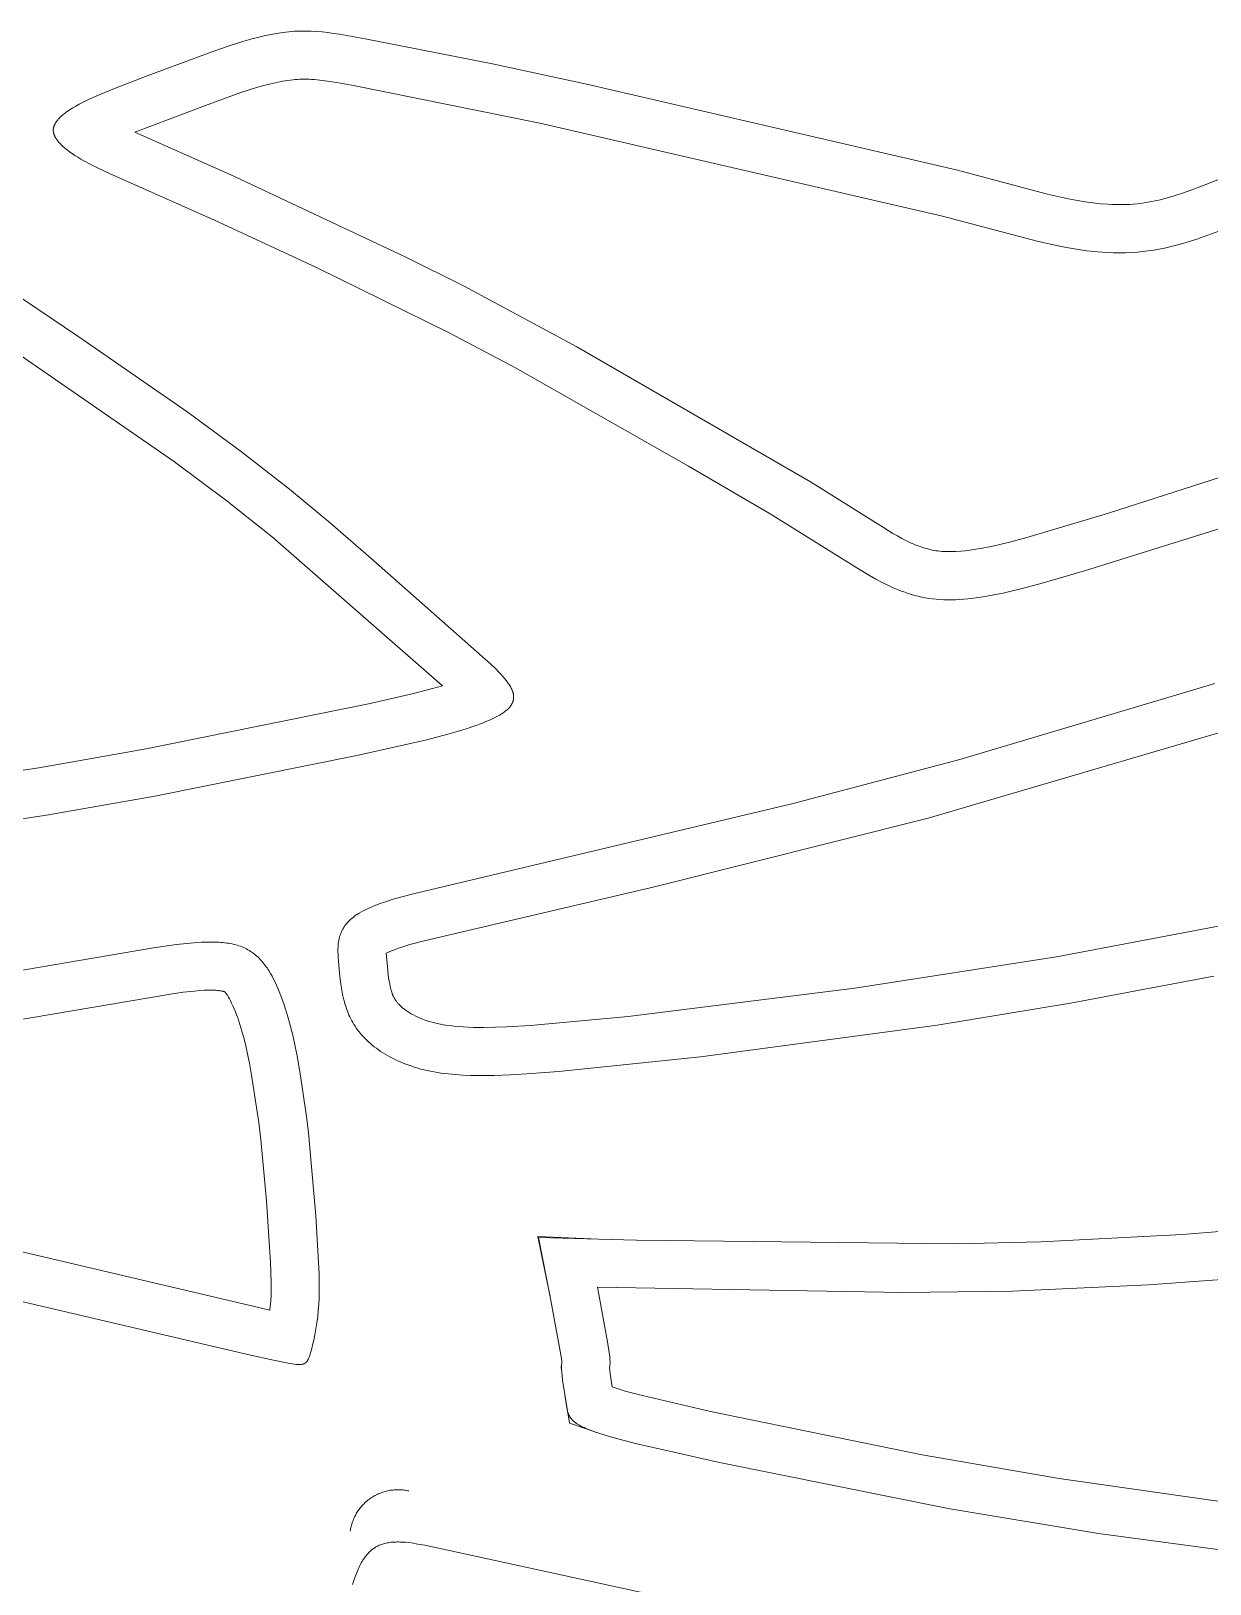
# Model space of a CAD drawing. Header units: metres. Extents: x 591 to 2060, y 452 to 927.
# Drawn here: x 741.5 to 863.9, y 746.4 to 907.6 of the extents above; entities that cross this region are included whole.
import ezdxf

# ---------------------------------------------------------------- set-up
doc = ezdxf.new("R2010")
doc.units = ezdxf.units.M
doc.layers.add('jianzhu', color=18, linetype='Continuous', true_color=0x000000)

msp = doc.modelspace()

# ---------------------------------------------------------------- linework, layer by layer
at = {"layer": 'jianzhu', "color": 1, "lineweight": 20, "true_color": 0xff0000}
for points in [[(864.93, 892.26), (862.88, 891.46), (861.94, 891.12), (861.06, 890.81), (860.21, 890.54), (859.39, 890.3), (859, 890.2), (858.61, 890.1), (858.23, 890.01), (857.85, 889.94), (857.47, 889.87), (857.1, 889.81), (856.72, 889.75), (856.35, 889.71), (855.98, 889.68), (855.61, 889.65), (855.24, 889.63), (854.86, 889.62), (854.48, 889.62), (854.1, 889.62), (853.72, 889.64), (853.33, 889.66), (852.55, 889.72), (851.76, 889.81), (850.97, 889.92), (850.18, 890.05), (849.39, 890.19), (848.6, 890.35), (847.04, 890.71), (837.56, 893.24), (799.35, 902.09), (789.42, 904.25), (776.17, 906.85), (773.5, 907.32), (772.89, 907.41), (772.29, 907.49), (771.71, 907.55), (771.13, 907.6), (770.56, 907.63), (769.99, 907.65), (769.41, 907.64), (768.83, 907.62), (768.54, 907.6), (768.24, 907.57), (767.63, 907.5), (767.01, 907.41), (766.37, 907.29), (765.7, 907.15), (765.01, 906.98), (764.3, 906.8), (763.57, 906.59), (762.04, 906.11), (760.45, 905.57), (753.54, 902.99), (749.96, 901.62), (748.3, 900.92), (747.53, 900.57), (746.81, 900.22), (746.47, 900.04), (746.14, 899.86), (745.83, 899.68), (745.54, 899.5), (745.27, 899.32), (745.14, 899.22), (745.02, 899.13), (744.9, 899.04), (744.79, 898.95), (744.68, 898.86), (744.58, 898.77), (744.48, 898.67), (744.39, 898.58), (744.35, 898.54), (744.3, 898.49), (744.26, 898.44), (744.22, 898.4), (744.19, 898.35), (744.15, 898.3), (744.12, 898.26), (744.08, 898.21), (744.05, 898.16), (744.02, 898.12), (744, 898.07), (743.97, 898.02), (743.95, 897.97), (743.92, 897.93), (743.9, 897.88), (743.88, 897.83), (743.87, 897.78), (743.85, 897.74), (743.84, 897.69), (743.83, 897.67), (743.82, 897.64), (743.82, 897.62), (743.81, 897.59), (743.81, 897.57), (743.8, 897.55), (743.8, 897.52), (743.8, 897.5), (743.79, 897.47), (743.79, 897.45), (743.79, 897.43), (743.79, 897.4), (743.79, 897.38), (743.79, 897.35), (743.79, 897.33), (743.79, 897.31), (743.79, 897.28), (743.79, 897.26), (743.79, 897.23), (743.8, 897.21), (743.8, 897.19), (743.8, 897.16), (743.81, 897.14), (743.81, 897.11), (743.81, 897.09), (743.82, 897.07), (743.83, 897.04), (743.83, 897.02), (743.84, 896.97), (743.86, 896.92), (743.88, 896.87), (743.9, 896.82), (743.92, 896.77), (743.94, 896.72), (743.96, 896.68), (743.99, 896.63), (744.02, 896.58), (744.04, 896.53), (744.08, 896.48), (744.11, 896.43), (744.14, 896.38), (744.18, 896.33), (744.21, 896.28), (744.25, 896.24), (744.29, 896.19), (744.37, 896.09), (744.46, 895.99), (744.56, 895.89), (744.65, 895.79), (744.76, 895.7), (744.87, 895.6), (744.98, 895.5), (745.1, 895.41), (745.22, 895.31), (745.48, 895.12), (745.75, 894.92), (746.04, 894.73), (746.34, 894.55), (746.64, 894.36), (746.96, 894.18), (747.62, 893.82), (748.3, 893.47), (749.68, 892.82), (760.53, 888.01), (771.13, 883.1), (784.91, 876.32), (791.81, 872.66), (809.75, 862.48), (818.23, 857.51), (827.26, 851.91), (828.57, 851.11), (829.23, 850.74), (829.88, 850.39), (830.54, 850.07), (830.87, 849.91), (831.21, 849.77), (831.55, 849.63), (831.88, 849.49), (832.23, 849.37), (832.57, 849.25), (832.92, 849.14), (833.27, 849.05), (833.63, 848.96), (833.99, 848.87), (834.36, 848.8), (834.73, 848.74), (835.11, 848.69), (835.49, 848.65), (835.88, 848.62), (836.28, 848.6), (836.68, 848.59), (837.08, 848.59), (837.5, 848.6), (837.92, 848.62), (838.34, 848.65), (838.77, 848.69), (839.65, 848.79), (840.56, 848.93), (841.49, 849.09), (842.44, 849.29), (843.42, 849.51), (844.42, 849.75), (846.49, 850.3), (850.91, 851.6), (869.96, 857.55)], [(864.93, 892.26), (862.88, 891.46), (861.94, 891.12), (861.06, 890.81), (860.21, 890.54), (859.39, 890.3), (859, 890.2), (858.61, 890.1), (858.23, 890.01), (857.85, 889.94), (857.47, 889.87), (857.1, 889.81), (856.72, 889.75), (856.35, 889.71), (855.98, 889.68), (855.61, 889.65), (855.24, 889.63), (854.86, 889.62), (854.48, 889.62), (854.1, 889.62), (853.72, 889.64), (853.33, 889.66), (852.55, 889.72), (851.76, 889.81), (850.97, 889.92), (850.18, 890.05), (849.39, 890.19), (848.6, 890.35), (847.04, 890.71), (837.56, 893.24), (799.35, 902.09), (789.42, 904.25), (776.17, 906.85), (773.5, 907.32), (772.89, 907.41), (772.29, 907.49), (771.71, 907.55), (771.13, 907.6), (770.56, 907.63), (769.99, 907.65), (769.41, 907.64), (768.83, 907.62), (768.54, 907.6), (768.24, 907.57), (767.63, 907.5), (767.01, 907.41), (766.37, 907.29), (765.7, 907.15), (765.01, 906.98), (764.3, 906.8), (763.57, 906.59), (762.04, 906.11), (760.45, 905.57), (753.54, 902.99), (749.96, 901.62), (748.3, 900.92), (747.53, 900.57), (746.81, 900.22), (746.47, 900.04), (746.14, 899.86), (745.83, 899.68), (745.54, 899.5), (745.27, 899.32), (745.14, 899.22), (745.02, 899.13), (744.9, 899.04), (744.79, 898.95), (744.68, 898.86), (744.58, 898.77), (744.48, 898.67), (744.39, 898.58), (744.35, 898.54), (744.3, 898.49), (744.26, 898.44), (744.22, 898.4), (744.19, 898.35), (744.15, 898.3), (744.12, 898.26), (744.08, 898.21), (744.05, 898.16), (744.02, 898.12), (744, 898.07), (743.97, 898.02), (743.95, 897.97), (743.92, 897.93), (743.9, 897.88), (743.88, 897.83), (743.87, 897.78), (743.85, 897.74), (743.84, 897.69), (743.83, 897.67), (743.82, 897.64), (743.82, 897.62), (743.81, 897.59), (743.81, 897.57), (743.8, 897.55), (743.8, 897.52), (743.8, 897.5), (743.79, 897.47), (743.79, 897.45), (743.79, 897.43), (743.79, 897.4), (743.79, 897.38), (743.79, 897.35), (743.79, 897.33), (743.79, 897.31), (743.79, 897.28), (743.79, 897.26), (743.79, 897.23), (743.8, 897.21), (743.8, 897.19), (743.8, 897.16), (743.81, 897.14), (743.81, 897.11), (743.81, 897.09), (743.82, 897.07), (743.83, 897.04), (743.83, 897.02), (743.84, 896.97), (743.86, 896.92), (743.88, 896.87), (743.9, 896.82), (743.92, 896.77), (743.94, 896.72), (743.96, 896.68), (743.99, 896.63), (744.02, 896.58), (744.04, 896.53), (744.08, 896.48), (744.11, 896.43), (744.14, 896.38), (744.18, 896.33), (744.21, 896.28), (744.25, 896.24), (744.29, 896.19), (744.37, 896.09), (744.46, 895.99), (744.56, 895.89), (744.65, 895.79), (744.76, 895.7), (744.87, 895.6), (744.98, 895.5), (745.1, 895.41), (745.22, 895.31), (745.48, 895.12), (745.75, 894.92), (746.04, 894.73), (746.34, 894.55), (746.64, 894.36), (746.96, 894.18), (747.62, 893.82), (748.3, 893.47), (749.68, 892.82), (760.53, 888.01), (771.13, 883.1), (784.91, 876.32), (791.81, 872.66), (809.75, 862.48), (818.23, 857.51), (827.26, 851.91), (828.57, 851.11), (829.23, 850.74), (829.88, 850.39), (830.54, 850.07), (830.87, 849.91), (831.21, 849.77), (831.55, 849.63), (831.88, 849.49), (832.23, 849.37), (832.57, 849.25), (832.92, 849.14), (833.27, 849.05), (833.63, 848.96), (833.99, 848.87), (834.36, 848.8), (834.73, 848.74), (835.11, 848.69), (835.49, 848.65), (835.88, 848.62), (836.28, 848.6), (836.68, 848.59), (837.08, 848.59), (837.5, 848.6), (837.92, 848.62), (838.34, 848.65), (838.77, 848.69), (839.65, 848.79), (840.56, 848.93), (841.49, 849.09), (842.44, 849.29), (843.42, 849.51), (844.42, 849.75), (846.49, 850.3), (850.91, 851.6), (869.96, 857.55)], [(864.84, 886.86), (863.71, 886.44), (862.57, 886.04), (861.44, 885.68), (860.88, 885.52), (860.32, 885.37), (859.76, 885.24), (859.2, 885.11), (858.64, 885), (858.08, 884.9), (857.52, 884.82), (856.96, 884.75), (856.4, 884.69), (855.83, 884.65), (855.14, 884.63), (854.46, 884.62), (853.9, 884.63), (853.34, 884.65), (852.78, 884.68), (852.23, 884.73), (851.15, 884.84), (850.07, 885), (849.02, 885.17), (847.98, 885.37), (845.98, 885.82), (836.01, 888.47), (794.33, 898.09), (775.13, 901.96), (773.24, 902.3), (772.5, 902.42), (771.76, 902.52), (771.21, 902.58), (770.9, 902.61), (770.6, 902.63), (770.36, 902.64), (770.12, 902.64), (769.87, 902.65), (769.63, 902.65), (769.39, 902.64), (769.15, 902.63), (768.91, 902.61), (768.67, 902.59), (768.41, 902.56), (768.14, 902.52), (767.88, 902.48), (767.61, 902.44), (767.32, 902.38), (767.02, 902.32), (766.37, 902.17), (765.67, 901.99), (764.91, 901.77), (763.27, 901.25), (759.58, 899.93), (752.24, 897.14)], [(752.24, 897.14), (762.61, 892.56)], [(762.61, 892.56), (780.4, 884.18), (786.45, 881.15), (798.15, 874.87), (822.44, 860.83), (830, 856.09), (831, 855.49), (831.46, 855.22), (831.93, 854.97), (832.49, 854.68), (832.9, 854.48), (833.11, 854.39), (833.32, 854.3), (833.52, 854.22), (833.71, 854.15), (833.91, 854.08), (834.11, 854.01), (834.3, 853.95), (834.49, 853.9), (834.69, 853.84), (834.88, 853.8), (835.07, 853.76), (835.27, 853.72), (835.46, 853.69), (835.66, 853.66), (835.86, 853.64), (836.07, 853.62), (836.28, 853.61), (836.5, 853.6), (836.75, 853.59), (837, 853.59), (837.24, 853.6), (837.49, 853.61), (838.04, 853.64), (838.5, 853.69), (838.97, 853.75), (839.62, 853.84), (840.27, 853.95), (840.98, 854.09), (841.7, 854.24), (843.24, 854.61), (844.89, 855.05), (853.37, 857.57), (878.6, 865.69)], [(730.63, 824.34), (743.08, 826.21), (754.35, 828.19), (775.33, 832.41), (782.6, 834.06), (784.75, 834.62), (785.75, 834.91), (786.68, 835.2), (787.56, 835.49), (788.36, 835.79), (788.73, 835.94), (789.08, 836.09), (789.41, 836.24), (789.72, 836.39), (789.87, 836.47), (790.01, 836.54), (790.15, 836.62), (790.27, 836.7), (790.4, 836.78), (790.51, 836.86), (790.62, 836.93), (790.73, 837.01), (790.83, 837.09), (790.87, 837.13), (790.92, 837.17), (790.96, 837.21), (791.01, 837.25), (791.05, 837.29), (791.08, 837.33), (791.12, 837.37), (791.16, 837.41), (791.19, 837.45), (791.23, 837.49), (791.26, 837.53), (791.29, 837.58), (791.32, 837.62), (791.34, 837.66), (791.37, 837.7), (791.39, 837.74), (791.42, 837.78), (791.44, 837.82), (791.46, 837.86), (791.48, 837.91), (791.49, 837.95), (791.51, 837.99), (791.53, 838.03), (791.54, 838.07), (791.55, 838.12), (791.56, 838.16), (791.57, 838.2), (791.58, 838.24), (791.59, 838.29), (791.59, 838.33), (791.6, 838.37), (791.6, 838.42), (791.6, 838.46), (791.6, 838.5), (791.6, 838.55), (791.6, 838.59), (791.59, 838.63), (791.59, 838.68), (791.58, 838.72), (791.58, 838.77), (791.57, 838.81), (791.56, 838.86), (791.55, 838.9), (791.54, 838.95), (791.52, 838.99), (791.51, 839.04), (791.5, 839.08), (791.48, 839.13), (791.46, 839.17), (791.44, 839.22), (791.42, 839.27), (791.4, 839.31), (791.36, 839.4), (791.31, 839.5), (791.26, 839.59), (791.2, 839.69), (791.14, 839.79), (791.08, 839.88), (791.01, 839.98), (790.94, 840.08), (790.86, 840.18), (790.7, 840.38), (790.52, 840.59), (790.34, 840.8), (790.13, 841.01), (789.7, 841.45), (789.22, 841.9), (777.03, 852.66), (772.59, 856.54), (768.32, 860.09), (763.35, 863.96), (757.79, 868.04), (746.32, 875.98), (735.12, 883.51)], [(730.63, 824.34), (743.08, 826.21), (754.35, 828.19), (775.33, 832.41), (782.6, 834.06), (784.75, 834.62), (785.75, 834.91), (786.68, 835.2), (787.56, 835.49), (788.36, 835.79), (788.73, 835.94), (789.08, 836.09), (789.41, 836.24), (789.72, 836.39), (789.87, 836.47), (790.01, 836.54), (790.15, 836.62), (790.27, 836.7), (790.4, 836.78), (790.51, 836.86), (790.62, 836.93), (790.73, 837.01), (790.83, 837.09), (790.87, 837.13), (790.92, 837.17), (790.96, 837.21), (791.01, 837.25), (791.05, 837.29), (791.08, 837.33), (791.12, 837.37), (791.16, 837.41), (791.19, 837.45), (791.23, 837.49), (791.26, 837.53), (791.29, 837.58), (791.32, 837.62), (791.34, 837.66), (791.37, 837.7), (791.39, 837.74), (791.42, 837.78), (791.44, 837.82), (791.46, 837.86), (791.48, 837.91), (791.49, 837.95), (791.51, 837.99), (791.53, 838.03), (791.54, 838.07), (791.55, 838.12), (791.56, 838.16), (791.57, 838.2), (791.58, 838.24), (791.59, 838.29), (791.59, 838.33), (791.6, 838.37), (791.6, 838.42), (791.6, 838.46), (791.6, 838.5), (791.6, 838.55), (791.6, 838.59), (791.59, 838.63), (791.59, 838.68), (791.58, 838.72), (791.58, 838.77), (791.57, 838.81), (791.56, 838.86), (791.55, 838.9), (791.54, 838.95), (791.52, 838.99), (791.51, 839.04), (791.5, 839.08), (791.48, 839.13), (791.46, 839.17), (791.44, 839.22), (791.42, 839.27), (791.4, 839.31), (791.36, 839.4), (791.31, 839.5), (791.26, 839.59), (791.2, 839.69), (791.14, 839.79), (791.08, 839.88), (791.01, 839.98), (790.94, 840.08), (790.86, 840.18), (790.7, 840.38), (790.52, 840.59), (790.34, 840.8), (790.13, 841.01), (789.7, 841.45), (789.22, 841.9), (777.03, 852.66), (772.59, 856.54), (768.32, 860.09), (763.35, 863.96), (757.79, 868.04), (746.32, 875.98), (735.12, 883.51)], [(784.21, 839.67), (766.56, 855.08), (761.84, 858.82), (756.37, 862.9), (739.35, 874.68)], [(939.95, 862.08), (934.26, 859.5), (933.4, 859.14), (931.07, 858.25), (882.96, 840.64), (865.18, 834.89), (834.64, 825.91), (806.38, 818.81), (782.31, 813.19), (780.81, 812.78), (779.99, 812.52), (779.63, 812.4), (779.28, 812.28), (779.01, 812.17), (778.74, 812.06), (778.55, 811.98), (778.36, 811.89)], [(622.5, 831.41), (622.67, 831.36), (623.16, 831.22), (623.66, 831.1), (624.87, 830.83), (626.29, 830.54), (629.74, 829.95), (638.79, 828.65), (644.63, 827.96), (653.8, 827.09), (664.35, 826.35), (678.27, 825.76), (684.55, 825.67), (690.49, 825.74), (696.39, 825.96), (705.84, 826.61), (716.18, 827.61), (729.95, 829.29), (742.27, 831.14), (753.43, 833.1), (776.69, 837.82), (781.19, 838.86), (783.18, 839.37), (784.21, 839.67)], [(864.44, 839.89), (837.94, 832.02), (820.65, 827.45), (781.47, 818.14), (779.85, 817.71), (779.1, 817.49), (778.4, 817.26), (777.74, 817.04), (777.12, 816.8), (776.83, 816.68), (776.55, 816.56), (776.28, 816.44), (776.03, 816.31), (775.79, 816.19), (775.56, 816.06), (775.45, 815.99), (775.35, 815.92), (775.24, 815.86), (775.14, 815.79), (775.05, 815.72), (774.96, 815.65), (774.87, 815.58), (774.78, 815.51), (774.7, 815.44), (774.62, 815.36), (774.54, 815.29), (774.47, 815.22), (774.4, 815.14), (774.33, 815.07), (774.26, 814.99), (774.2, 814.92), (774.14, 814.84), (774.08, 814.76), (774.03, 814.68), (773.98, 814.6), (773.93, 814.52), (773.88, 814.44), (773.83, 814.36), (773.79, 814.28), (773.75, 814.2), (773.71, 814.12), (773.68, 814.03), (773.65, 813.95), (773.61, 813.87), (773.59, 813.78), (773.56, 813.7), (773.53, 813.61), (773.51, 813.53), (773.49, 813.44), (773.47, 813.35), (773.45, 813.26), (773.43, 813.18), (773.42, 813.09), (773.41, 813), (773.39, 812.91), (773.38, 812.73), (773.36, 812.55), (773.35, 812.36), (773.35, 812.18), (773.35, 811.99), (773.36, 811.81), (773.37, 811.43), (773.4, 811.04), (773.56, 809.47), (773.66, 808.66), (773.72, 808.26), (773.79, 807.86), (773.87, 807.45), (773.97, 807.05), (774.02, 806.85), (774.07, 806.65), (774.13, 806.45), (774.2, 806.25), (774.27, 806.05), (774.34, 805.86), (774.42, 805.66), (774.5, 805.46), (774.59, 805.27), (774.69, 805.07), (774.79, 804.88), (774.9, 804.69), (775.01, 804.5), (775.13, 804.31), (775.26, 804.12), (775.39, 803.93), (775.53, 803.75), (775.68, 803.57), (775.84, 803.39), (776, 803.21), (776.17, 803.03), (776.35, 802.85), (776.53, 802.68), (776.72, 802.51), (776.92, 802.34), (777.12, 802.18), (777.34, 802.02), (777.55, 801.86), (777.78, 801.7), (778.01, 801.55), (778.25, 801.4), (778.5, 801.26), (778.75, 801.12), (779.01, 800.98), (779.28, 800.85), (779.55, 800.72), (779.83, 800.6), (780.11, 800.48), (780.41, 800.36), (780.71, 800.25), (781.01, 800.15), (781.32, 800.05), (781.64, 799.95), (781.97, 799.86), (782.3, 799.78), (782.63, 799.7), (782.98, 799.63), (783.33, 799.56), (783.68, 799.5), (784.05, 799.45), (784.79, 799.35), (785.55, 799.28), (786.33, 799.23), (787.12, 799.2), (787.93, 799.18), (789.58, 799.2), (791.26, 799.26), (792.95, 799.36), (796.29, 799.62), (811.02, 801.14), (835.58, 804.43), (849.44, 806.69), (864.32, 809.5)], [(864.44, 839.89), (837.94, 832.02), (820.65, 827.45), (781.47, 818.14), (779.85, 817.71), (779.1, 817.49), (778.4, 817.26), (777.74, 817.04), (777.12, 816.8), (776.83, 816.68), (776.55, 816.56), (776.28, 816.44), (776.03, 816.31), (775.79, 816.19), (775.56, 816.06), (775.45, 815.99), (775.35, 815.92), (775.24, 815.86), (775.14, 815.79), (775.05, 815.72), (774.96, 815.65), (774.87, 815.58), (774.78, 815.51), (774.7, 815.44), (774.62, 815.36), (774.54, 815.29), (774.47, 815.22), (774.4, 815.14), (774.33, 815.07), (774.26, 814.99), (774.2, 814.92), (774.14, 814.84), (774.08, 814.76), (774.03, 814.68), (773.98, 814.6), (773.93, 814.52), (773.88, 814.44), (773.83, 814.36), (773.79, 814.28), (773.75, 814.2), (773.71, 814.12), (773.68, 814.03), (773.65, 813.95), (773.61, 813.87), (773.59, 813.78), (773.56, 813.7), (773.53, 813.61), (773.51, 813.53), (773.49, 813.44), (773.47, 813.35), (773.45, 813.26), (773.43, 813.18), (773.42, 813.09), (773.41, 813), (773.39, 812.91), (773.38, 812.73), (773.36, 812.55), (773.35, 812.36), (773.35, 812.18), (773.35, 811.99), (773.36, 811.81), (773.37, 811.43), (773.4, 811.04), (773.56, 809.47), (773.66, 808.66), (773.72, 808.26), (773.79, 807.86), (773.87, 807.45), (773.97, 807.05), (774.02, 806.85), (774.07, 806.65), (774.13, 806.45), (774.2, 806.25), (774.27, 806.05), (774.34, 805.86), (774.42, 805.66), (774.5, 805.46), (774.59, 805.27), (774.69, 805.07), (774.79, 804.88), (774.9, 804.69), (775.01, 804.5), (775.13, 804.31), (775.26, 804.12), (775.39, 803.93), (775.53, 803.75), (775.68, 803.57), (775.84, 803.39), (776, 803.21), (776.17, 803.03), (776.35, 802.85), (776.53, 802.68), (776.72, 802.51), (776.92, 802.34), (777.12, 802.18), (777.34, 802.02), (777.55, 801.86), (777.78, 801.7), (778.01, 801.55), (778.25, 801.4), (778.5, 801.26), (778.75, 801.12), (779.01, 800.98), (779.28, 800.85), (779.55, 800.72), (779.83, 800.6), (780.11, 800.48), (780.41, 800.36), (780.71, 800.25), (781.01, 800.15), (781.32, 800.05), (781.64, 799.95), (781.97, 799.86), (782.3, 799.78), (782.63, 799.7), (782.98, 799.63), (783.33, 799.56), (783.68, 799.5), (784.05, 799.45), (784.79, 799.35), (785.55, 799.28), (786.33, 799.23), (787.12, 799.2), (787.93, 799.18), (789.58, 799.2), (791.26, 799.26), (792.95, 799.36), (796.29, 799.62), (811.02, 801.14), (835.58, 804.43), (849.44, 806.69), (864.32, 809.5)], [(778.36, 811.89), (778.38, 811.54), (778.52, 810.13), (778.58, 809.6), (778.65, 809.11), (778.69, 808.89), (778.73, 808.68), (778.77, 808.48), (778.81, 808.29), (778.85, 808.13), (778.9, 807.97), (778.95, 807.82), (778.97, 807.74), (779, 807.66), (779.04, 807.58), (779.07, 807.49), (779.11, 807.41), (779.15, 807.33), (779.18, 807.27), (779.21, 807.22), (779.24, 807.16), (779.28, 807.11), (779.31, 807.05), (779.35, 806.99), (779.39, 806.94), (779.43, 806.88), (779.48, 806.82), (779.53, 806.76), (779.57, 806.71), (779.62, 806.65), (779.68, 806.59), (779.74, 806.52), (779.81, 806.46), (779.87, 806.4), (779.94, 806.34), (780.02, 806.27), (780.1, 806.2), (780.17, 806.14), (780.26, 806.07), (780.35, 806), (780.45, 805.94), (780.54, 805.87), (780.64, 805.8), (780.75, 805.74), (780.86, 805.67), (780.97, 805.61), (781.08, 805.54), (781.2, 805.48), (781.44, 805.36), (781.57, 805.29), (781.71, 805.23), (781.99, 805.11), (782.15, 805.05), (782.31, 804.99), (782.63, 804.88), (782.95, 804.78), (783.28, 804.69), (783.65, 804.6), (784.02, 804.52), (784.27, 804.47), (784.52, 804.43), (784.96, 804.37), (785.4, 804.32), (785.89, 804.27), (786.37, 804.24), (786.89, 804.21), (787.42, 804.19), (788.53, 804.18), (789.71, 804.2), (790.89, 804.25), (793.36, 804.4), (803.51, 805.33), (827.03, 808.25), (847.97, 811.51), (865.17, 814.77)], [(684.18, 788.92), (764.13, 770.19), (766.65, 769.62), (767.84, 769.38), (768.37, 769.29), (768.61, 769.25), (768.83, 769.22), (769.03, 769.2), (769.12, 769.2), (769.21, 769.19), (769.29, 769.19), (769.37, 769.19), (769.41, 769.19), (769.45, 769.19), (769.48, 769.19), (769.52, 769.2), (769.55, 769.2), (769.58, 769.2), (769.62, 769.21), (769.65, 769.21), (769.68, 769.22), (769.71, 769.23), (769.74, 769.23), (769.76, 769.24), (769.79, 769.25), (769.82, 769.26), (769.83, 769.27), (769.84, 769.27), (769.85, 769.28), (769.87, 769.28), (769.88, 769.29), (769.89, 769.3), (769.9, 769.3), (769.92, 769.31), (769.93, 769.32), (769.94, 769.32), (769.95, 769.33), (769.96, 769.34), (769.97, 769.34), (769.98, 769.35), (769.99, 769.36), (770, 769.37), (770.01, 769.38), (770.02, 769.39), (770.03, 769.39), (770.04, 769.4), (770.05, 769.41), (770.06, 769.42), (770.07, 769.43), (770.08, 769.44), (770.1, 769.46), (770.12, 769.48), (770.14, 769.51), (770.15, 769.53), (770.17, 769.55), (770.19, 769.58), (770.2, 769.6), (770.22, 769.63), (770.24, 769.66), (770.25, 769.69), (770.27, 769.72), (770.28, 769.75), (770.31, 769.81), (770.34, 769.88), (770.37, 769.96), (770.4, 770.04), (770.42, 770.12), (770.48, 770.29), (770.6, 770.7), (770.72, 771.18), (770.84, 771.7), (770.95, 772.28), (771.06, 772.88), (771.16, 773.51), (771.25, 774.16), (771.31, 774.81), (771.36, 775.46), (771.39, 776.1), (771.41, 776.74), (771.41, 777.37), (771.39, 778.59), (771.34, 779.76), (771.05, 784.62), (770.31, 793.24), (770.1, 794.92), (769.5, 798.92), (769.14, 801.07), (768.92, 802.19), (768.65, 803.38), (768.33, 804.65), (768.15, 805.3), (767.95, 805.96), (767.73, 806.62), (767.5, 807.28), (767.24, 807.93), (767.1, 808.25), (766.96, 808.57), (766.82, 808.89), (766.67, 809.19), (766.51, 809.5), (766.34, 809.79), (766.17, 810.08), (766.08, 810.22), (765.99, 810.36), (765.89, 810.49), (765.8, 810.63), (765.7, 810.76), (765.6, 810.88), (765.49, 811.01), (765.38, 811.13), (765.27, 811.25), (765.16, 811.37), (765.05, 811.48), (764.93, 811.59), (764.8, 811.7), (764.68, 811.8), (764.55, 811.9), (764.42, 811.99), (764.28, 812.08), (764.15, 812.17), (764, 812.25), (763.86, 812.33), (763.71, 812.41), (763.55, 812.48), (763.4, 812.55), (763.23, 812.61), (763.07, 812.66), (762.9, 812.72), (762.73, 812.77), (762.55, 812.81), (762.37, 812.85), (762.18, 812.89), (761.99, 812.92), (761.8, 812.95), (761.6, 812.97), (761.4, 813), (761.2, 813.01), (760.99, 813.03), (760.56, 813.05), (760.12, 813.05), (759.66, 813.05), (759.18, 813.03), (758.69, 813), (757.66, 812.91), (756.57, 812.78), (754.21, 812.44), (734.66, 809.13)], [(684.18, 788.92), (764.13, 770.19), (766.65, 769.62), (767.84, 769.38), (768.37, 769.29), (768.61, 769.25), (768.83, 769.22), (769.03, 769.2), (769.12, 769.2), (769.21, 769.19), (769.29, 769.19), (769.37, 769.19), (769.41, 769.19), (769.45, 769.19), (769.48, 769.19), (769.52, 769.2), (769.55, 769.2), (769.58, 769.2), (769.62, 769.21), (769.65, 769.21), (769.68, 769.22), (769.71, 769.23), (769.74, 769.23), (769.76, 769.24), (769.79, 769.25), (769.82, 769.26), (769.83, 769.27), (769.84, 769.27), (769.85, 769.28), (769.87, 769.28), (769.88, 769.29), (769.89, 769.3), (769.9, 769.3), (769.92, 769.31), (769.93, 769.32), (769.94, 769.32), (769.95, 769.33), (769.96, 769.34), (769.97, 769.34), (769.98, 769.35), (769.99, 769.36), (770, 769.37), (770.01, 769.38), (770.02, 769.39), (770.03, 769.39), (770.04, 769.4), (770.05, 769.41), (770.06, 769.42), (770.07, 769.43), (770.08, 769.44), (770.1, 769.46), (770.12, 769.48), (770.14, 769.51), (770.15, 769.53), (770.17, 769.55), (770.19, 769.58), (770.2, 769.6), (770.22, 769.63), (770.24, 769.66), (770.25, 769.69), (770.27, 769.72), (770.28, 769.75), (770.31, 769.81), (770.34, 769.88), (770.37, 769.96), (770.4, 770.04), (770.42, 770.12), (770.48, 770.29), (770.6, 770.7), (770.72, 771.18), (770.84, 771.7), (770.95, 772.28), (771.06, 772.88), (771.16, 773.51), (771.25, 774.16), (771.31, 774.81), (771.36, 775.46), (771.39, 776.1), (771.41, 776.74), (771.41, 777.37), (771.39, 778.59), (771.34, 779.76), (771.05, 784.62), (770.31, 793.24), (770.1, 794.92), (769.5, 798.92), (769.14, 801.07), (768.92, 802.19), (768.65, 803.38), (768.33, 804.65), (768.15, 805.3), (767.95, 805.96), (767.73, 806.62), (767.5, 807.28), (767.24, 807.93), (767.1, 808.25), (766.96, 808.57), (766.82, 808.89), (766.67, 809.19), (766.51, 809.5), (766.34, 809.79), (766.17, 810.08), (766.08, 810.22), (765.99, 810.36), (765.89, 810.49), (765.8, 810.63), (765.7, 810.76), (765.6, 810.88), (765.49, 811.01), (765.38, 811.13), (765.27, 811.25), (765.16, 811.37), (765.05, 811.48), (764.93, 811.59), (764.8, 811.7), (764.68, 811.8), (764.55, 811.9), (764.42, 811.99), (764.28, 812.08), (764.15, 812.17), (764, 812.25), (763.86, 812.33), (763.71, 812.41), (763.55, 812.48), (763.4, 812.55), (763.23, 812.61), (763.07, 812.66), (762.9, 812.72), (762.73, 812.77), (762.55, 812.81), (762.37, 812.85), (762.18, 812.89), (761.99, 812.92), (761.8, 812.95), (761.6, 812.97), (761.4, 813), (761.2, 813.01), (760.99, 813.03), (760.56, 813.05), (760.12, 813.05), (759.66, 813.05), (759.18, 813.03), (758.69, 813), (757.66, 812.91), (756.57, 812.78), (754.21, 812.44), (734.66, 809.13)], [(761.55, 807.9), (761.54, 807.9), (761.53, 807.91), (761.52, 807.91), (761.5, 807.92), (761.48, 807.92), (761.44, 807.93), (761.41, 807.94), (761.38, 807.95), (761.31, 807.96), (761.24, 807.98), (761.17, 807.99), (761.05, 808), (760.94, 808.02), (760.79, 808.03), (760.65, 808.04), (760.48, 808.05), (760.3, 808.05), (759.91, 808.05), (759.47, 808.04), (758.97, 808.01), (758.46, 807.96), (757.29, 807.83), (755.97, 807.65), (737.34, 804.48)], [(761.55, 807.9), (761.55, 807.9)], [(766.29, 774.82), (766.33, 775.23), (766.37, 775.76), (766.4, 776.41), (766.41, 777.06), (766.41, 777.73), (766.34, 779.78), (765.92, 786.17), (765.36, 792.53), (765.14, 794.32), (764.39, 799.22), (764.16, 800.47), (763.9, 801.75), (763.74, 802.43), (763.57, 803.11), (763.38, 803.81), (763.17, 804.5), (762.94, 805.17), (762.82, 805.5), (762.7, 805.82), (762.58, 806.12), (762.45, 806.42), (762.31, 806.72), (762.21, 806.93), (762.1, 807.14), (762, 807.31), (761.95, 807.39), (761.9, 807.47), (761.87, 807.53), (761.83, 807.58), (761.79, 807.64), (761.74, 807.7), (761.72, 807.73), (761.69, 807.76), (761.66, 807.8), (761.63, 807.83), (761.61, 807.85), (761.59, 807.87), (761.58, 807.88), (761.57, 807.88), (761.57, 807.89), (761.56, 807.89), (761.56, 807.89), (761.56, 807.89), (761.55, 807.9), (761.55, 807.9), (761.55, 807.9)], [(669.08, 798.41), (669.48, 798.23), (669.89, 798.07), (670.44, 797.86), (671, 797.67), (672.23, 797.29), (681.95, 794.65), (765.26, 775.06)], [(800.45, 782.2), (794.1, 782.46), (795.1, 777.72), (795.39, 776.29)], [(800.45, 782.2), (794.1, 782.46), (795.1, 777.72), (795.39, 776.29)], [(794.18, 782.38), (795.41, 776.22)], [(800.45, 782.2), (794.18, 782.38)], [(866.67, 783.12), (861.05, 782.69), (846.39, 781.91), (837.5, 781.7), (804.35, 782.1), (800.45, 782.2)], [(866.67, 783.12), (861.05, 782.69), (846.39, 781.91), (837.5, 781.7), (804.35, 782.1), (800.45, 782.2)], [(867.51, 778.17), (857.53, 777.45), (843.42, 776.81), (832.04, 776.67), (800.31, 777.2)], [(795.41, 776.22), (796.43, 770.58), (796.59, 769.6), (796.6, 769.54), (796.6, 769.51), (796.6, 769.47), (796.61, 769.45), (796.61, 769.44), (796.61, 769.42), (796.61, 769.41), (796.61, 769.4), (796.61, 769.39), (796.61, 769.37), (796.6, 769.36)], [(795.41, 776.22), (796.43, 770.58), (796.59, 769.6), (796.6, 769.54), (796.6, 769.51), (796.6, 769.47), (796.61, 769.45), (796.61, 769.44), (796.61, 769.42), (796.61, 769.41), (796.61, 769.4), (796.61, 769.39), (796.61, 769.37), (796.6, 769.36)], [(800.31, 777.2), (801.34, 771.53), (801.55, 770.19), (801.58, 770), (801.59, 769.87), (801.6, 769.75), (801.6, 769.64), (801.61, 769.54), (801.61, 769.44), (801.61, 769.34), (801.6, 769.16), (801.59, 768.98), (801.57, 768.81)], [(765.26, 775.06), (766.29, 774.82)], [(796.6, 769.36), (796.55, 768.88)], [(796.6, 769.36), (796.55, 768.88)], [(796.6, 769.36), (796.6, 769.33), (796.59, 769.25), (796.58, 769.19), (796.58, 769.16), (796.57, 769.12), (796.57, 769.08), (796.57, 769.03), (796.57, 768.92), (796.57, 768.79), (796.57, 768.63), (796.59, 768.45)], [(796.6, 769.36), (796.6, 769.33), (796.59, 769.25), (796.58, 769.19), (796.58, 769.16), (796.57, 769.12), (796.57, 769.08), (796.57, 769.03), (796.57, 768.92), (796.57, 768.79), (796.57, 768.63), (796.59, 768.45)], [(796.55, 768.88), (796.59, 768.4)], [(796.55, 768.88), (796.59, 768.4)], [(796.59, 768.4), (796.63, 767.99), (796.69, 767.55), (796.91, 766.06)], [(796.59, 768.4), (796.63, 767.99), (796.69, 767.55), (796.91, 766.06)], [(801.57, 768.81), (801.6, 768.57), (801.64, 768.23), (801.85, 766.85)], [(796.91, 766.06), (797.39, 763.08)], [(796.91, 766.06), (797.39, 763.08)], [(796.92, 766.04), (797.14, 764.67), (797.17, 764.48), (797.19, 764.4), (797.21, 764.31), (797.24, 764.22), (797.25, 764.18), (797.26, 764.14), (797.28, 764.1), (797.29, 764.05), (797.31, 764.01), (797.33, 763.97), (797.35, 763.93), (797.36, 763.89), (797.39, 763.85), (797.41, 763.81), (797.43, 763.77), (797.45, 763.73), (797.48, 763.69), (797.51, 763.65), (797.54, 763.61), (797.57, 763.57), (797.6, 763.53), (797.63, 763.49), (797.67, 763.45), (797.7, 763.41), (797.74, 763.38), (797.78, 763.34), (797.83, 763.3), (797.87, 763.26), (797.92, 763.22), (797.97, 763.18), (798.02, 763.14), (798.07, 763.11), (798.13, 763.07), (798.18, 763.03), (798.31, 762.95), (798.44, 762.87), (798.59, 762.79), (798.74, 762.71), (798.91, 762.63), (799.09, 762.55), (799.28, 762.47), (799.48, 762.39), (799.93, 762.22), (800.21, 762.12)], [(801.85, 766.85), (802.35, 766.68), (803.19, 766.43), (804.97, 765.95), (812.06, 764.31), (834.03, 759.8), (848.27, 757.34), (869.36, 754.32), (881.73, 752.88), (887.73, 752.36), (890.66, 752.19), (893.63, 752.09), (902.32, 752.09), (919.31, 752.54), (926.16, 752.91), (948.68, 754.97), (970.35, 757.45), (977.12, 758.4), (978.99, 758.69), (979.79, 758.84), (980.33, 758.96), (980.75, 759.05)], [(797.39, 763.08), (800.24, 762.11)], [(797.39, 763.08), (800.24, 762.11)], [(800.24, 762.11), (801.21, 761.8), (801.89, 761.6), (804.25, 760.98), (812.98, 758.99), (836.74, 754.22), (852.36, 751.65), (875.86, 748.49), (885.34, 747.52), (889.61, 747.23), (891.7, 747.14), (896.07, 747.06), (910.54, 747.25), (923.95, 747.76), (933.29, 748.46), (965.92, 751.85), (971.54, 752.57)], [(800.24, 762.11), (801.21, 761.8), (801.89, 761.6), (804.25, 760.98), (812.98, 758.99), (836.74, 754.22), (852.36, 751.65), (875.86, 748.49), (885.34, 747.52), (889.61, 747.23), (891.7, 747.14), (896.07, 747.06), (910.54, 747.25), (923.95, 747.76), (933.29, 748.46), (965.92, 751.85), (971.54, 752.57)], [(780.72, 756.05), (780.6, 756.08), (780.47, 756.1), (780.35, 756.12), (780.22, 756.14), (780.09, 756.16), (779.96, 756.17), (779.83, 756.18), (779.7, 756.18), (779.57, 756.18), (779.44, 756.18), (779.31, 756.18), (779.18, 756.17), (779.05, 756.15), (778.92, 756.14), (778.79, 756.12), (778.66, 756.1), (778.53, 756.07), (778.4, 756.04), (778.27, 756.01), (778.15, 755.97), (778.02, 755.93), (777.9, 755.89), (777.77, 755.84), (777.65, 755.8), (777.53, 755.74), (777.42, 755.69), (777.3, 755.63), (777.19, 755.57), (777.07, 755.51), (776.96, 755.44), (776.86, 755.37), (776.75, 755.3), (776.65, 755.23), (776.55, 755.16), (776.45, 755.08), (776.35, 754.99), (776.25, 754.91), (776.15, 754.82), (776.06, 754.73), (775.97, 754.64), (775.88, 754.54), (775.79, 754.45), (775.71, 754.34), (775.63, 754.24), (775.55, 754.14), (775.47, 754.03), (775.4, 753.92), (775.33, 753.81), (775.26, 753.7), (775.2, 753.58), (775.13, 753.46), (775.08, 753.35), (775.02, 753.23), (774.97, 753.11), (774.92, 752.99), (774.87, 752.86), (774.83, 752.74), (774.79, 752.62), (774.76, 752.49), (774.73, 752.37), (774.7, 752.24), (774.67, 752.12), (774.65, 751.99), (774.63, 751.87)], [(780.72, 756.05), (780.6, 756.08), (780.47, 756.1), (780.35, 756.12), (780.22, 756.14), (780.09, 756.16), (779.96, 756.17), (779.83, 756.18), (779.7, 756.18), (779.57, 756.18), (779.44, 756.18), (779.31, 756.18), (779.18, 756.17), (779.05, 756.15), (778.92, 756.14), (778.79, 756.12), (778.66, 756.1), (778.53, 756.07), (778.4, 756.04), (778.27, 756.01), (778.15, 755.97), (778.02, 755.93), (777.9, 755.89), (777.77, 755.84), (777.65, 755.8), (777.53, 755.74), (777.42, 755.69), (777.3, 755.63), (777.19, 755.57), (777.07, 755.51), (776.96, 755.44), (776.86, 755.37), (776.75, 755.3), (776.65, 755.23), (776.55, 755.16), (776.45, 755.08), (776.35, 754.99), (776.25, 754.91), (776.15, 754.82), (776.06, 754.73), (775.97, 754.64), (775.88, 754.54), (775.79, 754.45), (775.71, 754.34), (775.63, 754.24), (775.55, 754.14), (775.47, 754.03), (775.4, 753.92), (775.33, 753.81), (775.26, 753.7), (775.2, 753.58), (775.13, 753.46), (775.08, 753.35), (775.02, 753.23), (774.97, 753.11), (774.92, 752.99), (774.87, 752.86), (774.83, 752.74), (774.79, 752.62), (774.76, 752.49), (774.73, 752.37), (774.7, 752.24), (774.67, 752.12), (774.65, 751.99), (774.63, 751.87)], [(819.69, 742.28), (782.36, 750.42), (781.66, 750.54), (781, 750.65), (780.69, 750.69), (780.38, 750.72), (780.08, 750.74), (779.79, 750.75), (779.65, 750.76), (779.51, 750.76), (779.37, 750.75), (779.23, 750.75), (779.1, 750.74), (778.97, 750.73), (778.84, 750.72), (778.71, 750.7), (778.59, 750.68), (778.46, 750.66), (778.34, 750.63), (778.22, 750.6), (778.1, 750.57), (777.99, 750.54), (777.87, 750.5), (777.76, 750.45), (777.65, 750.41), (777.54, 750.36), (777.48, 750.33), (777.43, 750.3), (777.38, 750.27), (777.33, 750.24), (777.27, 750.21), (777.22, 750.18), (777.17, 750.15), (777.12, 750.11), (777.07, 750.08), (777.02, 750.04), (776.97, 750.01), (776.92, 749.97), (776.87, 749.93), (776.82, 749.89), (776.73, 749.81), (776.63, 749.72), (776.54, 749.63), (776.45, 749.53), (776.36, 749.43), (776.28, 749.33), (776.19, 749.21), (776.1, 749.1), (776.02, 748.98), (775.94, 748.85), (775.86, 748.72), (775.78, 748.59), (775.7, 748.45), (775.63, 748.3), (775.55, 748.15), (775.48, 747.99), (775.41, 747.83), (775.27, 747.49), (775.13, 747.13), (775, 746.75), (774.88, 746.35)]]:
    msp.add_lwpolyline(points, dxfattribs=at)

doc.saveas('drawing.dxf')
